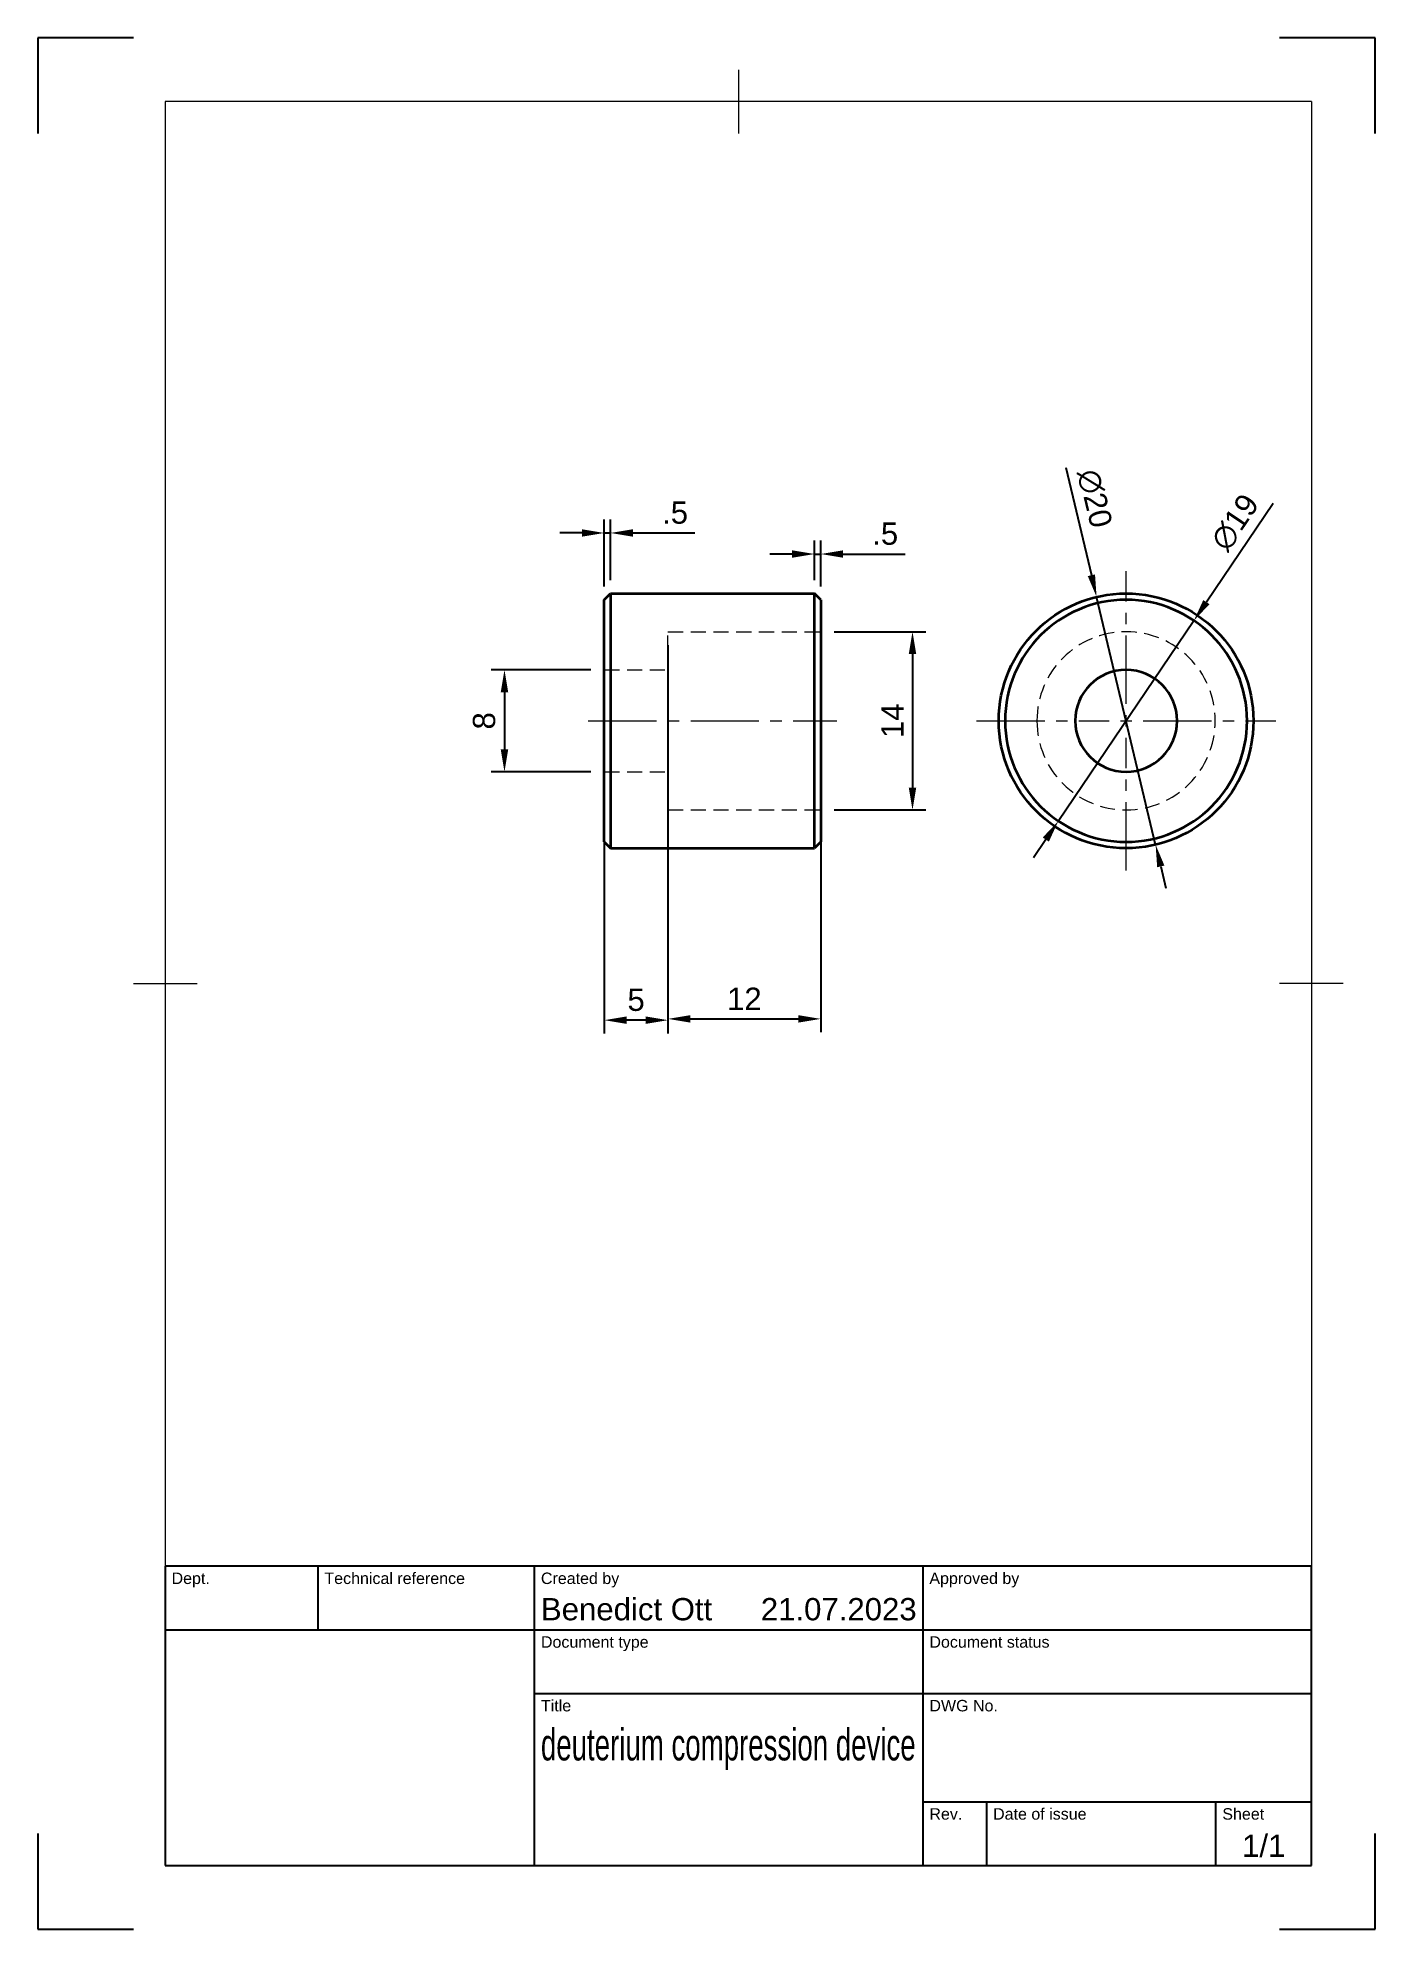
# Model space of a CAD drawing. Header units: millimetres. Extents: x 0 to 210, y 0 to 297.
import ezdxf
from ezdxf.enums import TextEntityAlignment as Align

# ---------------------------------------------------------------- set-up
doc = ezdxf.new("R2010")
doc.units = ezdxf.units.MM
doc.header["$LTSCALE"] = 0.75
doc.linetypes.add('CENTER2', pattern=[28.575, 19.05, -3.175, 3.175, -3.175])
doc.linetypes.add('HIDDEN2', pattern=[4.7625, 3.175, -1.5875])
for name, color, linetype, lineweight in [('BORDER', 7, 'Continuous', 18), ('FD_Dimensions', 7, 'Continuous', 18), ('Hidden', 7, 'HIDDEN2', 18), ('Smart Centers', 7, 'CENTER2', 18), ('TITLEBLOCK', 7, 'Continuous', 25), ('Visible', 7, 'Continuous', 35)]:
    doc.layers.add(name, color=color, linetype=linetype, lineweight=lineweight)
doc.styles.add('FusionTitle', font='arial.ttf')
doc.styles.get("Standard").update_dxf_attribs({"font": 'arial.ttf'})
doc.dimstyles.new('Dim-ISO-25', dxfattribs={"dimtxt": 3.5, "dimasz": 3.5, "dimexe": 2.1, "dimexo": 2.1, "dimgap": 1.4, "dimtad": 1, "dimzin": 12, "dimdsep": 46, "dimtxsty": 'Standard', "dimcen": 0, "dimazin": 3, "dimtp": 0.1, "dimtm": 0.1, "dimtfac": 0.714286, "dimtmove": 0, "dimatfit": 3, "dimfxl": 1, "dimtzin": 12, "dimarcsym": 0})

# ---------------------------------------------------------------- blocks, each defined once
blk = doc.blocks.new('ISO_A4(P)_SHEET')
at = {"layer": 'BORDER'}
for p, q in [((110, 292), (110, 282)), ((200, 287), (20, 287)), ((20, 287), (20, 10)), ((200, 287), (200, 10)), ((15, 148.5), (25, 148.5)), ((205, 148.5), (195, 148.5)), ((20, 10), (200, 10))]:
    blk.add_line(p, q, dxfattribs=at)
at = {"layer": 'Defpoints'}
for p, q in [((15, 297), (0, 297)), ((0, 297), (0, 282)), ((210, 297), (195, 297)), ((210, 282), (210, 297)), ((0, 15), (0, 0)), ((210, 0), (210, 15)), ((0, 0), (15, 0)), ((195, 0), (210, 0))]:
    blk.add_line(p, q, dxfattribs=at)
blk = doc.blocks.new('ISO_TITLEBLOCK')
at = {"layer": 'TITLEBLOCK'}
for p, q in [((0, 47), (-180, 47)), ((-180, 47), (-180, 0)), ((-156, 37), (-156, 47)), ((-122, 0), (-122, 47)), ((-61, 0), (-61, 47)), ((0, 0), (0, 47)), ((-180, 37), (0, 37)), ((-122, 27), (0, 27)), ((-61, 10), (0, 10)), ((-51, 0), (-51, 10)), ((-15, 0), (-15, 10)), ((-180, 0), (0, 0))]:
    blk.add_line(p, q, dxfattribs=at)
at = {"layer": 'TITLEBLOCK', "style": 'FusionTitle'}
for s, p in [('Dept.', (-179, 46)), ('Technical reference', (-155, 46)), ('Created by', (-121, 46)), ('Approved by', (-60, 46)), ('Document type', (-121, 36)), ('Document status', (-60, 36)), ('Title', (-121, 26)), ('DWG No.', (-60, 26)), ('Rev.', (-60, 9)), ('Date of issue', (-50, 9)), ('Sheet', (-14, 9))]:
    blk.add_text(s, height=1.8, dxfattribs=at).set_placement(p, align=Align.TOP_LEFT)
for tag, height, p in [('DEPT', 3.5, (-179, 42)), ('TECHNICAL_REFERENCE', 3.5, (-155, 42)), ('CREATED_BY', 3.5, (-121, 42)), ('APPROVED_BY', 3.5, (-60, 42)), ('DOCUMENT_TYPE', 3.5, (-121, 32)), ('DOCUMENT_STATUS', 3.5, (-60, 32)), ('TITLE_1', 5, (-121, 21.5)), ('TITLE_2', 5, (-121, 14)), ('TITLE_3', 5, (-121, 6.5)), ('DATE_OF_ISSUE', 3.5, (-50, 5))]:
    blk.add_attdef(tag, text='', height=height, dxfattribs=at).set_placement(p, align=Align.TOP_LEFT)
for tag, p in [('CREATED_DATE', (-62, 42)), ('APPROVED_DATE', (-0.99, 42))]:
    blk.add_attdef(tag, text='', height=3.5, dxfattribs=at).set_placement(p, align=Align.TOP_RIGHT)
for tag, height, p in [('DRAWING_NUMBER', 5, (-30.5, 19.75)), ('REV', 3.5, (-56, 4.85)), ('SHEET', 3.5, (-7.5, 4.85))]:
    blk.add_attdef(tag, text='', height=height, dxfattribs=at).set_placement(p, align=Align.TOP_CENTER)
blk = doc.blocks.new('*U5')
at = {"layer": 'Smart Centers', "color": 0, "ltscale": 0.75, "transparency": 16777216}
blk.add_line((-19.5, 0), (19.5, 0), dxfattribs=at)
blk = doc.blocks.new('*U6')
at = {"layer": 'Smart Centers', "color": 0, "ltscale": 0.75, "transparency": 16777216}
for p, q in [((0, 2.678906), (0, 23.5)), ((-23.5, 0), (-2.678906, 0)), ((2.678906, 0), (23.5, 0)), ((0, -23.5), (0, -2.678906))]:
    blk.add_line(p, q, dxfattribs=at)
at = {"layer": 'Smart Centers', "color": 0, "linetype": 'Continuous', "ltscale": 0.75, "transparency": 16777216}
for p, q in [((-0.892969, 0), (0.892969, 0)), ((0, -0.892969), (0, 0.892969))]:
    blk.add_line(p, q, dxfattribs=at)
blk = doc.blocks.new('*D15')
at = {"layer": 'Defpoints', "color": 0, "transparency": 16777216}
for p in [(89.944568, 219.246854), (88.944568, 208.746854), (89.944568, 209.746854)]:
    blk.add_point(p, dxfattribs=at)
at = {"layer": 'FD_Dimensions', "color": 0, "lineweight": -2, "transparency": 16777216}
for p, q in [((88.944568, 210.846854), (88.944568, 221.346854)), ((89.944568, 211.846854), (89.944568, 221.346854)), ((85.444568, 219.246854), (81.944568, 219.246854)), ((88.944568, 219.246854), (89.944568, 219.246854)), ((93.444568, 219.246854), (103.182494, 219.246854))]:
    blk.add_line(p, q, dxfattribs=at)
at = {"layer": 'FD_Dimensions', "color": 0, "transparency": 16777216}
for points in [[(85.444568, 219.830187), (85.444568, 218.66352), (88.944568, 219.246854)], [(93.444568, 219.830187), (93.444568, 218.66352), (89.944568, 219.246854)]]:
    blk.add_solid(points, dxfattribs=at)
at = {"layer": 'FD_Dimensions', "color": 0, "transparency": 16777216, "insert": (100.063531, 222.426697), "char_height": 3.5, "attachment_point": 5}
blk.add_mtext('.5', dxfattribs=at)
blk = doc.blocks.new('*D16')
at = {"layer": 'Defpoints', "color": 0, "transparency": 16777216}
for p in [(122.944568, 215.939667), (121.944568, 209.746854), (122.944568, 208.746854)]:
    blk.add_point(p, dxfattribs=at)
at = {"layer": 'FD_Dimensions', "color": 0, "lineweight": -2, "transparency": 16777216}
for p, q in [((121.944568, 211.846854), (121.944568, 218.039667)), ((122.944568, 210.846854), (122.944568, 218.039667)), ((118.444568, 215.939667), (114.944568, 215.939667)), ((121.944568, 215.939667), (122.944568, 215.939667)), ((126.444568, 215.939667), (136.182494, 215.939667))]:
    blk.add_line(p, q, dxfattribs=at)
at = {"layer": 'FD_Dimensions', "color": 0, "transparency": 16777216}
for points in [[(118.444568, 216.523), (118.444568, 215.356334), (121.944568, 215.939667)], [(126.444568, 216.523), (126.444568, 215.356334), (122.944568, 215.939667)]]:
    blk.add_solid(points, dxfattribs=at)
at = {"layer": 'FD_Dimensions', "color": 0, "transparency": 16777216, "insert": (133.063531, 219.11951), "char_height": 3.5, "attachment_point": 5}
blk.add_mtext('.5', dxfattribs=at)
blk = doc.blocks.new('*D17')
at = {"layer": 'Defpoints', "color": 0, "transparency": 16777216}
for p in [(166.251958, 209.201971), (175.525231, 170.291736)]:
    blk.add_point(p, dxfattribs=at)
at = {"layer": 'FD_Dimensions', "color": 0, "lineweight": -2, "transparency": 16777216}
for p, q in [((161.404928, 229.53989), (165.440547, 212.606617)), ((175.525231, 170.291736), (166.251958, 209.201971)), ((176.336643, 166.887091), (177.148054, 163.482445))]:
    blk.add_line(p, q, dxfattribs=at)
at = {"layer": 'FD_Dimensions', "color": 0, "transparency": 16777216}
for points in [[(166.007988, 212.741852), (164.873106, 212.471382), (166.251958, 209.201971)], [(176.904084, 167.022326), (175.769202, 166.751855), (175.525231, 170.291736)]]:
    blk.add_solid(points, dxfattribs=at)
at = {"layer": 'FD_Dimensions', "color": 0, "transparency": 16777216, "insert": (165.946072, 224.654737), "char_height": 3.5, "attachment_point": 5, "rotation": 283.40495114}
blk.add_mtext('∅20', dxfattribs=at)
blk = doc.blocks.new('*D18')
at = {"layer": 'Defpoints', "color": 0, "transparency": 16777216}
for p in [(181.532216, 205.485765), (160.244973, 174.007943)]:
    blk.add_point(p, dxfattribs=at)
at = {"layer": 'FD_Dimensions', "color": 0, "lineweight": -2, "transparency": 16777216}
for p, q in [((193.978075, 223.889676), (183.492883, 208.385038)), ((160.244973, 174.007943), (181.532216, 205.485765)), ((158.284306, 171.10867), (156.323639, 168.209397))]:
    blk.add_line(p, q, dxfattribs=at)
at = {"layer": 'FD_Dimensions', "color": 0, "transparency": 16777216}
for points in [[(183.009671, 208.711816), (183.976096, 208.05826), (181.532216, 205.485765)], [(157.801094, 171.435448), (158.767518, 170.781892), (160.244973, 174.007943)]]:
    blk.add_solid(points, dxfattribs=at)
at = {"layer": 'FD_Dimensions', "color": 0, "transparency": 16777216, "insert": (187.999822, 220.913409), "char_height": 3.5, "attachment_point": 5, "rotation": 55.93100922}
blk.add_mtext('∅19', dxfattribs=at)
blk = doc.blocks.new('*D19')
at = {"layer": 'Defpoints', "color": 0, "transparency": 16777216}
for p in [(98.944568, 203.746854), (122.944568, 203.746854), (122.944568, 142.94261)]:
    blk.add_point(p, dxfattribs=at)
at = {"layer": 'FD_Dimensions', "color": 0, "lineweight": -2, "transparency": 16777216}
for p, q in [((98.944568, 201.646854), (98.944568, 140.84261)), ((122.944568, 201.646854), (122.944568, 140.84261)), ((102.444568, 142.94261), (119.444568, 142.94261))]:
    blk.add_line(p, q, dxfattribs=at)
at = {"layer": 'FD_Dimensions', "color": 0, "transparency": 16777216}
for points in [[(102.444568, 143.525943), (102.444568, 142.359276), (98.944568, 142.94261)], [(119.444568, 143.525943), (119.444568, 142.359276), (122.944568, 142.94261)]]:
    blk.add_solid(points, dxfattribs=at)
at = {"layer": 'FD_Dimensions', "color": 0, "transparency": 16777216, "insert": (110.944568, 146.099772), "char_height": 3.5, "attachment_point": 5}
blk.add_mtext('12', dxfattribs=at)
blk = doc.blocks.new('*D20')
at = {"layer": 'Defpoints', "color": 0, "transparency": 16777216}
for p in [(88.944568, 181.746854), (98.944568, 181.746854), (88.944568, 142.742834)]:
    blk.add_point(p, dxfattribs=at)
at = {"layer": 'FD_Dimensions', "color": 0, "lineweight": -2, "transparency": 16777216}
for p, q in [((88.944568, 179.646854), (88.944568, 140.642834)), ((98.944568, 179.646854), (98.944568, 140.642834)), ((95.444568, 142.742834), (92.444568, 142.742834))]:
    blk.add_line(p, q, dxfattribs=at)
at = {"layer": 'FD_Dimensions', "color": 0, "transparency": 16777216}
for points in [[(92.444568, 143.326167), (92.444568, 142.1595), (88.944568, 142.742834)], [(95.444568, 143.326167), (95.444568, 142.1595), (98.944568, 142.742834)]]:
    blk.add_solid(points, dxfattribs=at)
at = {"layer": 'FD_Dimensions', "color": 0, "transparency": 16777216, "insert": (93.944568, 145.922677), "char_height": 3.5, "attachment_point": 5}
blk.add_mtext('5', dxfattribs=at)
blk = doc.blocks.new('*D21')
at = {"layer": 'Defpoints', "color": 0, "transparency": 16777216}
for p in [(122.944568, 203.746854), (122.944568, 175.746854), (137.350235, 175.746854)]:
    blk.add_point(p, dxfattribs=at)
at = {"layer": 'FD_Dimensions', "color": 0, "lineweight": -2, "transparency": 16777216}
for p, q in [((125.044568, 203.746854), (139.450235, 203.746854)), ((137.350235, 200.246854), (137.350235, 179.246854)), ((125.044568, 175.746854), (139.450235, 175.746854))]:
    blk.add_line(p, q, dxfattribs=at)
at = {"layer": 'FD_Dimensions', "color": 0, "transparency": 16777216}
for points in [[(136.766902, 200.246854), (137.933568, 200.246854), (137.350235, 203.746854)], [(136.766902, 179.246854), (137.933568, 179.246854), (137.350235, 175.746854)]]:
    blk.add_solid(points, dxfattribs=at)
at = {"layer": 'FD_Dimensions', "color": 0, "transparency": 16777216, "insert": (134.193073, 189.746854), "char_height": 3.5, "attachment_point": 5, "rotation": 90}
blk.add_mtext('14', dxfattribs=at)
blk = doc.blocks.new('*D22')
at = {"layer": 'Defpoints', "color": 0, "transparency": 16777216}
for p in [(88.944568, 197.746854), (73.273722, 181.746854), (88.944568, 181.746854)]:
    blk.add_point(p, dxfattribs=at)
at = {"layer": 'FD_Dimensions', "color": 0, "lineweight": -2, "transparency": 16777216}
for p, q in [((86.844568, 197.746854), (71.173722, 197.746854)), ((73.273722, 194.246854), (73.273722, 185.246854)), ((86.844568, 181.746854), (71.173722, 181.746854))]:
    blk.add_line(p, q, dxfattribs=at)
at = {"layer": 'FD_Dimensions', "color": 0, "transparency": 16777216}
for points in [[(72.690389, 194.246854), (73.857055, 194.246854), (73.273722, 197.746854)], [(72.690389, 185.246854), (73.857055, 185.246854), (73.273722, 181.746854)]]:
    blk.add_solid(points, dxfattribs=at)
at = {"layer": 'FD_Dimensions', "color": 0, "transparency": 16777216, "insert": (70.086717, 189.746854), "char_height": 3.5, "attachment_point": 5, "rotation": 90}
blk.add_mtext('8', dxfattribs=at)

msp = doc.modelspace()

# ---------------------------------------------------------------- linework, layer by layer
at = {"layer": 'Hidden'}
for p, q in [((98.944568, 175.746854), (98.944568, 203.746854)), ((98.944568, 203.746854), (122.944568, 203.746854)), ((88.944568, 197.746854), (98.944568, 197.746854)), ((88.944568, 181.746854), (98.944568, 181.746854)), ((98.944568, 175.746854), (122.944568, 175.746854))]:
    msp.add_line(p, q, dxfattribs=at)
at = {"layer": 'Hidden', "extrusion": (0, -2e-16, -1)}
msp.add_circle((-170.888595, 189.746854), 14, dxfattribs=at)
at = {"layer": 'Visible'}
for p, q in [((88.944568, 208.746854), (89.944568, 209.746854)), ((88.944568, 170.746854), (88.944568, 208.746854)), ((89.944568, 209.746854), (89.944568, 169.746854)), ((89.944568, 209.746854), (121.944568, 209.746854)), ((121.944568, 169.746854), (121.944568, 209.746854)), ((122.944568, 208.746854), (121.944568, 209.746854)), ((122.944568, 208.746854), (122.944568, 170.746854)), ((88.944568, 170.746854), (89.944568, 169.746854)), ((89.944568, 169.746854), (121.944568, 169.746854)), ((122.944568, 170.746854), (121.944568, 169.746854))]:
    msp.add_line(p, q, dxfattribs=at)
msp.add_circle((170.888595, 189.746854), 20, dxfattribs=at)
at = {"layer": 'Visible', "extrusion": (0, -2e-16, -1)}
for radius in [19, 8]:
    msp.add_circle((-170.888595, 189.746854), radius, dxfattribs=at)

# ---------------------------------------------------------------- block references
at = {"layer": 'BORDER'}
msp.add_blockref('ISO_A4(P)_SHEET', (0, 0), dxfattribs=at)
at = {"layer": 'Smart Centers', "ltscale": 0.75}
for name, p in [('*U6', (170.888595, 189.746854)), ('*U5', (105.944568, 189.746854))]:
    msp.add_blockref(name, p, dxfattribs=at)
at = {"layer": 'TITLEBLOCK'}
ref = msp.add_blockref('ISO_TITLEBLOCK', (200, 10), dxfattribs=at)
ref.add_attrib('CREATED_DATE', '21.07.2023', dxfattribs={"height": 3.5, "style": 'FusionTitle'}).set_placement((138, 52), align=Align.TOP_RIGHT)
ref.add_attrib('SHEET', '1/1', dxfattribs={"height": 3.5, "style": 'FusionTitle'}).set_placement((192.5, 14.85), align=Align.TOP_CENTER)
ref.add_attrib('TITLE_1', 'deuterium compression device', dxfattribs={"height": 5, "style": 'FusionTitle', "width": 0.621245}).set_placement((79, 31.5), align=Align.TOP_LEFT)
ref.add_attrib('CREATED_BY', 'Benedict Ott', dxfattribs={"height": 3.5, "style": 'FusionTitle'}).set_placement((79, 52), align=Align.TOP_LEFT)

# ---------------------------------------------------------------- dimensions: what is measured, and where the dimension line sits
at = {"layer": 'FD_Dimensions'}
for p1, p2, picture, middle in [((175.525231, 170.291736), (166.251958, 209.201971), '*D17', (162.750675, 223.893195)), ((160.244973, 174.007943), (181.532216, 205.485765), '*D18', (190.720907, 219.073244))]:
    dim = msp.add_diameter_dim_2p(p1=p1, p2=p2, dimstyle='Dim-ISO-25', override={"dimlfac": 0.5, "dimclrd": 0, "dimclre": 0}, dxfattribs=at)
    dim.commit()
    dim.dimension.update_dxf_attribs({"geometry": picture, "text_midpoint": middle, "dimtype": 163})
dim = msp.add_linear_dim(base=(89.944568, 219.246854), p1=(88.944568, 208.746854), p2=(89.944568, 209.746854), dimstyle='Dim-ISO-25', override={"dimlfac": 0.5, "dimclrd": 0, "dimclre": 0}, dxfattribs=at)
dim.commit()
dim.dimension.update_dxf_attribs({"geometry": '*D15', "text_midpoint": (100.063531, 222.426697)})
for base, p1, p2, angle, picture, middle in [((122.944568, 215.939667), (121.944568, 209.746854), (122.944568, 208.746854), 180, '*D16', (133.063531, 219.11951)), ((137.350235, 175.746854), (122.944568, 203.746854), (122.944568, 175.746854), 90, '*D21', (134.193073, 189.746854)), ((73.273722, 181.746854), (88.944568, 197.746854), (88.944568, 181.746854), 90, '*D22', (70.086717, 189.746854))]:
    dim = msp.add_linear_dim(base=base, p1=p1, p2=p2, angle=angle, dimstyle='Dim-ISO-25', override={"dimlfac": 0.5, "dimclrd": 0, "dimclre": 0}, dxfattribs=at)
    dim.commit()
    dim.dimension.update_dxf_attribs({"geometry": picture, "text_midpoint": middle})
for base, p1, p2, angle, picture, middle in [((122.944568, 142.94261), (98.944568, 203.746854), (122.944568, 203.746854), 0, '*D19', (110.944568, 142.94261)), ((88.944568, 142.742834), (98.944568, 181.746854), (88.944568, 181.746854), 180, '*D20', (93.944568, 142.742834))]:
    dim = msp.add_linear_dim(base=base, p1=p1, p2=p2, angle=angle, dimstyle='Dim-ISO-25', override={"dimlfac": 0.5}, dxfattribs=at)
    dim.commit()
    dim.dimension.update_dxf_attribs({"geometry": picture, "text_midpoint": middle, "dimtype": 161})

doc.saveas('drawing.dxf')
